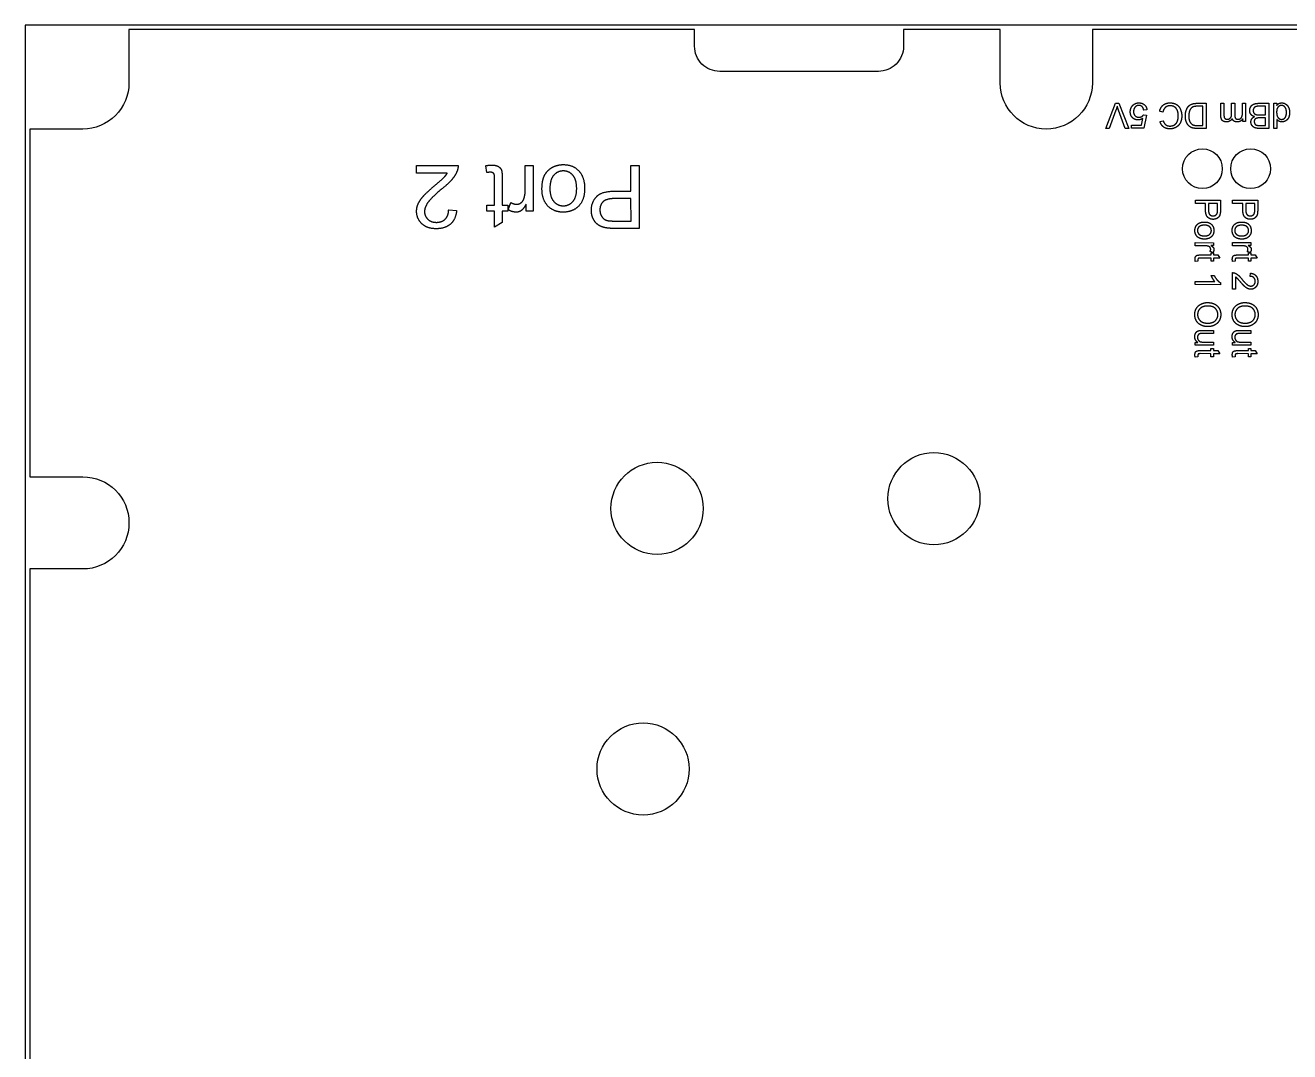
# Model space of a CAD drawing. Header units: millimetres. Extents: x -122 to 0, y -98 to 0.
# Drawn here: x -122 to -61.6, y -49 to 0 of the extents above; entities that cross this region are included whole.
import ezdxf

# ---------------------------------------------------------------- set-up
doc = ezdxf.new("R2010")
doc.units = ezdxf.units.MM
doc.layers.get('0').update_dxf_attribs({"linetype": 'CONTINUOUS'})

msp = doc.modelspace()

# ---------------------------------------------------------------- linework, layer by layer
for p, q in [((-70.411, -4.924), (-69.941, -3.724)), ((-69.924, -4.052), (-70.249, -4.924)), ((-69.941, -3.724), (-69.778, -3.724)), ((-69.485, -4.924), (-69.797, -4.052)), ((-69.778, -3.724), (-69.313, -4.924)), ((-68.443, -4.038), (-68.598, -4.051)), ((-67.682, -4.145), (-67.841, -4.105)), ((-66.049, -3.724), (-65.616, -3.724)), ((-65.774, -3.866), (-66.031, -3.866)), ((-65.774, -4.782), (-65.774, -3.866)), ((-65.616, -3.724), (-65.616, -4.924)), ((-64.912, -4.321), (-64.912, -3.724)), ((-64.912, -3.724), (-64.766, -3.724)), ((-64.766, -3.724), (-64.766, -4.272)), ((-64.398, -4.229), (-64.398, -3.724)), ((-64.398, -3.724), (-64.251, -3.724)), ((-64.251, -3.724), (-64.251, -4.289)), ((-63.882, -4.175), (-63.882, -3.724)), ((-63.882, -3.724), (-63.735, -3.724)), ((-63.735, -3.724), (-63.735, -4.593)), ((-63.086, -3.724), (-62.629, -3.724)), ((-62.787, -3.866), (-63.086, -3.866)), ((-62.787, -4.278), (-62.787, -3.866)), ((-62.629, -3.724), (-62.629, -4.924)), ((-62.385, -4.924), (-62.385, -3.724)), ((-62.385, -3.724), (-62.248, -3.724)), ((-62.248, -3.724), (-62.248, -3.834)), ((-69.182, -4.908), (-69.182, -4.767)), ((-69.182, -4.767), (-68.703, -4.767)), ((-68.703, -4.767), (-68.638, -4.444)), ((-68.607, -4.273), (-68.469, -4.291)), ((-68.469, -4.291), (-68.585, -4.908)), ((-67.821, -4.595), (-67.664, -4.558)), ((-66.026, -4.782), (-65.774, -4.782)), ((-63.866, -4.593), (-63.866, -4.471)), ((-63.735, -4.593), (-63.866, -4.593)), ((-63.065, -4.278), (-62.787, -4.278)), ((-62.787, -4.42), (-63.047, -4.42)), ((-63.027, -4.782), (-62.787, -4.782)), ((-62.787, -4.782), (-62.787, -4.42)), ((-62.238, -4.493), (-62.238, -4.924)), ((-70.249, -4.924), (-70.411, -4.924)), ((-69.313, -4.924), (-69.485, -4.924)), ((-68.585, -4.908), (-69.182, -4.908)), ((-65.616, -4.924), (-66.029, -4.924)), ((-62.629, -4.924), (-63.079, -4.924)), ((-62.238, -4.924), (-62.385, -4.924)), ((-103.319, -7.055), (-103.319, -6.701)), ((-103.319, -6.701), (-101.336, -6.701)), ((-101.848, -7.055), (-103.319, -7.055)), ((-99.961, -7.03), (-100.014, -6.705)), ((-98.125, -7.838), (-98.125, -6.7)), ((-98.125, -6.7), (-97.757, -6.7)), ((-97.757, -6.7), (-97.757, -8.873)), ((-93.079, -7.919), (-93.079, -6.699)), ((-93.079, -6.699), (-92.682, -6.699)), ((-92.682, -6.699), (-92.681, -9.699)), ((-99.59, -8.587), (-99.59, -7.316)), ((-99.224, -7.337), (-99.224, -8.587)), ((-93.079, -8.273), (-93.854, -8.273)), ((-93.848, -7.919), (-93.079, -7.919)), ((-93.078, -9.345), (-93.079, -8.273)), ((-66.132, -8.346), (-64.932, -8.348)), ((-66.132, -8.505), (-66.132, -8.346)), ((-64.932, -8.348), (-64.932, -8.801)), ((-64.354, -8.347), (-63.154, -8.347)), ((-64.354, -8.506), (-64.354, -8.347)), ((-64.354, -8.347), (-63.154, -8.347)), ((-64.354, -8.506), (-64.354, -8.347)), ((-63.154, -8.347), (-63.154, -8.8)), ((-63.154, -8.347), (-63.154, -8.8)), ((-101.784, -8.807), (-101.405, -8.845)), ((-99.96, -8.874), (-99.961, -8.587)), ((-99.961, -8.587), (-99.59, -8.587)), ((-99.59, -8.874), (-99.96, -8.874)), ((-99.59, -9.633), (-99.59, -8.874)), ((-99.224, -8.587), (-98.954, -8.587)), ((-98.954, -8.873), (-99.224, -8.874)), ((-99.224, -8.874), (-99.224, -9.412)), ((-98.954, -8.587), (-98.954, -8.873)), ((-98.937, -8.804), (-98.811, -8.462)), ((-98.088, -8.873), (-98.088, -8.544)), ((-97.757, -8.873), (-98.088, -8.873)), ((-65.644, -8.506), (-66.132, -8.505)), ((-65.645, -8.814), (-65.644, -8.506)), ((-65.503, -8.506), (-65.503, -8.816)), ((-65.074, -8.507), (-65.503, -8.506)), ((-65.074, -8.814), (-65.074, -8.507)), ((-63.866, -8.506), (-64.354, -8.506)), ((-63.866, -8.506), (-64.354, -8.506)), ((-63.866, -8.814), (-63.866, -8.506)), ((-63.866, -8.814), (-63.866, -8.506)), ((-63.724, -8.506), (-63.724, -8.816)), ((-63.296, -8.506), (-63.724, -8.506)), ((-63.724, -8.506), (-63.724, -8.816)), ((-63.296, -8.506), (-63.724, -8.506)), ((-63.296, -8.813), (-63.296, -8.506)), ((-63.296, -8.813), (-63.296, -8.506)), ((-99.224, -9.412), (-99.59, -9.633)), ((-93.846, -9.345), (-93.078, -9.345)), ((-92.681, -9.699), (-93.813, -9.699)), ((-66.135, -10.524), (-66.134, -10.376)), ((-65.68, -10.524), (-66.135, -10.524)), ((-66.134, -10.376), (-65.265, -10.378)), ((-65.294, -10.85), (-65.43, -10.799)), ((-65.265, -10.51), (-65.397, -10.51)), ((-65.38, -10.964), (-65.38, -10.856)), ((-65.38, -10.856), (-65.266, -10.856)), ((-65.266, -10.856), (-65.266, -10.964)), ((-65.265, -10.378), (-65.265, -10.51)), ((-64.354, -10.377), (-63.485, -10.377)), ((-64.354, -10.524), (-64.354, -10.377)), ((-64.354, -10.377), (-63.485, -10.377)), ((-64.354, -10.524), (-64.354, -10.377)), ((-63.899, -10.525), (-64.354, -10.524)), ((-63.899, -10.525), (-64.354, -10.524)), ((-63.513, -10.85), (-63.65, -10.799)), ((-63.513, -10.85), (-63.65, -10.799)), ((-63.485, -10.51), (-63.617, -10.51)), ((-63.485, -10.51), (-63.617, -10.51)), ((-63.6, -10.964), (-63.6, -10.856)), ((-63.6, -10.856), (-63.485, -10.856)), ((-63.6, -10.964), (-63.6, -10.856)), ((-63.6, -10.856), (-63.485, -10.856)), ((-63.485, -10.377), (-63.485, -10.51)), ((-63.485, -10.377), (-63.485, -10.51)), ((-63.485, -10.856), (-63.485, -10.964)), ((-63.485, -10.856), (-63.485, -10.964)), ((-66.004, -11.258), (-66.134, -11.279)), ((-65.381, -11.111), (-65.889, -11.11)), ((-65.881, -10.964), (-65.38, -10.964)), ((-65.381, -11.259), (-65.381, -11.111)), ((-65.266, -11.259), (-65.381, -11.259)), ((-65.266, -10.964), (-65.051, -10.965)), ((-64.962, -11.111), (-65.266, -11.111)), ((-65.266, -11.111), (-65.266, -11.259)), ((-65.051, -10.965), (-64.962, -11.111)), ((-64.223, -11.259), (-64.353, -11.28)), ((-64.223, -11.259), (-64.353, -11.28)), ((-63.6, -11.111), (-64.108, -11.111)), ((-63.6, -11.111), (-64.108, -11.111)), ((-64.1, -10.964), (-63.6, -10.964)), ((-64.1, -10.964), (-63.6, -10.964)), ((-63.6, -11.259), (-63.6, -11.111)), ((-63.6, -11.259), (-63.6, -11.111)), ((-63.485, -11.259), (-63.6, -11.259)), ((-63.485, -11.259), (-63.6, -11.259)), ((-63.485, -10.964), (-63.27, -10.964)), ((-63.485, -10.964), (-63.27, -10.964)), ((-63.181, -11.111), (-63.485, -11.111)), ((-63.485, -11.111), (-63.485, -11.259)), ((-63.181, -11.111), (-63.485, -11.111)), ((-63.485, -11.111), (-63.485, -11.259)), ((-63.27, -10.964), (-63.181, -11.111)), ((-63.27, -10.964), (-63.181, -11.111)), ((-65.375, -11.941), (-65.233, -11.941)), ((-64.355, -12.602), (-64.355, -11.809)), ((-64.355, -12.602), (-64.355, -11.809)), ((-64.213, -12.013), (-64.213, -12.602)), ((-64.213, -12.013), (-64.213, -12.602)), ((-63.512, -11.988), (-63.497, -11.837)), ((-63.512, -11.988), (-63.497, -11.837)), ((-66.137, -12.382), (-66.137, -12.235)), ((-66.137, -12.235), (-65.198, -12.236)), ((-64.932, -12.383), (-66.137, -12.382)), ((-64.932, -12.288), (-64.932, -12.383)), ((-64.213, -12.602), (-64.355, -12.602)), ((-64.213, -12.602), (-64.355, -12.602)), ((-65.809, -14.567), (-65.27, -14.568)), ((-65.271, -14.715), (-65.753, -14.714)), ((-65.27, -14.568), (-65.271, -14.715)), ((-64.025, -14.567), (-63.486, -14.567)), ((-64.025, -14.567), (-63.486, -14.567)), ((-63.486, -14.715), (-63.968, -14.715)), ((-63.486, -14.715), (-63.968, -14.715)), ((-63.486, -14.567), (-63.486, -14.715)), ((-63.486, -14.567), (-63.486, -14.715)), ((-66.141, -15.271), (-66.14, -15.14)), ((-65.271, -15.273), (-66.141, -15.271)), ((-66.14, -15.14), (-66.013, -15.14)), ((-65.386, -15.677), (-65.895, -15.676)), ((-65.886, -15.53), (-65.386, -15.53)), ((-65.737, -15.125), (-65.271, -15.125)), ((-65.387, -15.825), (-65.386, -15.677)), ((-65.386, -15.53), (-65.386, -15.422)), ((-65.386, -15.422), (-65.271, -15.422)), ((-65.271, -15.422), (-65.272, -15.53)), ((-65.272, -15.53), (-65.056, -15.531)), ((-64.968, -15.677), (-65.272, -15.677)), ((-65.272, -15.677), (-65.272, -15.825)), ((-65.271, -15.125), (-65.271, -15.273)), ((-65.056, -15.531), (-64.968, -15.677)), ((-64.355, -15.14), (-64.228, -15.14)), ((-64.355, -15.272), (-64.355, -15.14)), ((-64.355, -15.14), (-64.228, -15.14)), ((-64.355, -15.272), (-64.355, -15.14)), ((-63.486, -15.272), (-64.355, -15.272)), ((-63.486, -15.272), (-64.355, -15.272)), ((-63.601, -15.677), (-64.109, -15.676)), ((-63.601, -15.677), (-64.109, -15.676)), ((-64.101, -15.53), (-63.601, -15.53)), ((-64.101, -15.53), (-63.601, -15.53)), ((-63.952, -15.125), (-63.486, -15.125)), ((-63.952, -15.125), (-63.486, -15.125)), ((-63.601, -15.53), (-63.601, -15.422)), ((-63.601, -15.422), (-63.486, -15.422)), ((-63.601, -15.53), (-63.601, -15.422)), ((-63.601, -15.422), (-63.486, -15.422)), ((-63.601, -15.825), (-63.601, -15.677)), ((-63.601, -15.825), (-63.601, -15.677)), ((-63.486, -15.125), (-63.486, -15.272)), ((-63.486, -15.125), (-63.486, -15.272)), ((-63.486, -15.422), (-63.486, -15.53)), ((-63.486, -15.422), (-63.486, -15.53)), ((-63.486, -15.53), (-63.271, -15.53)), ((-63.486, -15.53), (-63.271, -15.53)), ((-63.182, -15.677), (-63.486, -15.677)), ((-63.486, -15.677), (-63.486, -15.825)), ((-63.182, -15.677), (-63.486, -15.677)), ((-63.486, -15.677), (-63.486, -15.825)), ((-63.271, -15.53), (-63.182, -15.677)), ((-63.271, -15.53), (-63.182, -15.677)), ((-66.009, -15.824), (-66.14, -15.845)), ((-65.272, -15.825), (-65.387, -15.825)), ((-64.224, -15.825), (-64.354, -15.846)), ((-64.224, -15.825), (-64.354, -15.846)), ((-63.486, -15.825), (-63.601, -15.825)), ((-63.486, -15.825), (-63.601, -15.825))]:
    msp.add_line(p, q)
msp.add_lwpolyline([(0, 0), (-122, 0), (-122, -98), (0, -98)], close=True)
msp.add_lwpolyline([(-50.95, -0.2), (-71.05, -0.2), (-71.05, -2.753, -1), (-75.45, -2.753), (-75.45, -0.2), (-80.067, -0.2), (-80.067, -1, -0.414214), (-81.267, -2.2), (-88.844, -2.2, -0.414214), (-90.044, -1), (-90.044, -0.2), (-117.05, -0.2), (-117.05, -2.753, -0.414214), (-119.25, -4.953), (-121.777, -4.953), (-121.777, -21.553), (-119.25, -21.553, -1), (-119.25, -25.953), (-121.777, -25.953), (-121.777, -55.053)], format="xyb")
for centre, radius in [((-65.793, -6.847), 0.95), ((-63.493, -6.847), 0.95), ((-78.615, -22.598), 2.2), ((-91.835, -23.063), 2.2), ((-92.5, -35.503), 2.2)]:
    msp.add_circle(centre, radius)
for points in [[(-69.86, -3.856), (-69.888, -3.954), (-69.924, -4.052)], [(-69.797, -4.052), (-69.834, -3.947), (-69.86, -3.856)], [(-69.238, -4.131), (-69.238, -3.968), (-69.144, -3.849)], [(-69.13, -4.411), (-69.238, -4.302), (-69.238, -4.131)], [(-69.144, -3.849), (-69.028, -3.704), (-68.828, -3.704)], [(-69.008, -3.905), (-69.082, -3.985), (-69.082, -4.118)], [(-69.082, -4.118), (-69.082, -4.244), (-69.011, -4.317)], [(-68.828, -3.825), (-68.935, -3.825), (-69.008, -3.905)], [(-68.828, -3.704), (-68.665, -3.704), (-68.561, -3.795)], [(-68.677, -3.882), (-68.74, -3.825), (-68.828, -3.825)], [(-68.598, -4.051), (-68.615, -3.938), (-68.677, -3.882)], [(-68.561, -3.795), (-68.458, -3.887), (-68.443, -4.038)], [(-67.841, -4.105), (-67.791, -3.909), (-67.662, -3.806)], [(-67.557, -3.916), (-67.65, -3.993), (-67.682, -4.145)], [(-67.662, -3.806), (-67.532, -3.704), (-67.344, -3.704)], [(-67.331, -3.839), (-67.465, -3.839), (-67.557, -3.916)], [(-67.344, -3.704), (-67.15, -3.704), (-67.029, -3.783)], [(-67.127, -3.896), (-67.222, -3.839), (-67.331, -3.839)], [(-66.989, -4.067), (-67.033, -3.952), (-67.127, -3.896)], [(-67.029, -3.783), (-66.907, -3.862), (-66.844, -4.011)], [(-66.944, -4.334), (-66.944, -4.181), (-66.989, -4.067)], [(-66.844, -4.011), (-66.78, -4.161), (-66.78, -4.333)], [(-66.608, -4.331), (-66.608, -4.194), (-66.576, -4.088)], [(-66.576, -4.088), (-66.544, -3.983), (-66.494, -3.914)], [(-66.494, -3.914), (-66.444, -3.844), (-66.385, -3.805)], [(-66.412, -4.102), (-66.444, -4.197), (-66.444, -4.333)], [(-66.324, -3.95), (-66.381, -4.006), (-66.412, -4.102)], [(-66.385, -3.805), (-66.325, -3.765), (-66.241, -3.744)], [(-66.217, -3.888), (-66.284, -3.91), (-66.324, -3.95)], [(-66.241, -3.744), (-66.157, -3.724), (-66.049, -3.724)], [(-66.031, -3.866), (-66.149, -3.866), (-66.217, -3.888)], [(-63.906, -4.357), (-63.882, -4.294), (-63.882, -4.175)], [(-63.535, -4.072), (-63.535, -3.988), (-63.499, -3.915)], [(-63.476, -4.254), (-63.535, -4.177), (-63.535, -4.072)], [(-63.499, -3.915), (-63.464, -3.843), (-63.411, -3.803)], [(-63.411, -3.803), (-63.359, -3.764), (-63.28, -3.744)], [(-63.347, -3.971), (-63.37, -4.015), (-63.37, -4.072)], [(-63.37, -4.072), (-63.37, -4.139), (-63.336, -4.189)], [(-63.286, -3.904), (-63.323, -3.927), (-63.347, -3.971)], [(-63.336, -4.189), (-63.302, -4.238), (-63.241, -4.258)], [(-63.194, -3.871), (-63.249, -3.881), (-63.286, -3.904)], [(-63.28, -3.744), (-63.201, -3.724), (-63.086, -3.724)], [(-63.086, -3.866), (-63.163, -3.866), (-63.194, -3.871)], [(-62.183, -3.905), (-62.25, -3.983), (-62.25, -4.146)], [(-62.25, -4.146), (-62.25, -4.324), (-62.182, -4.408)], [(-62.248, -3.834), (-62.165, -3.704), (-62.005, -3.704)], [(-62.019, -3.826), (-62.115, -3.826), (-62.183, -3.905)], [(-61.853, -3.908), (-61.923, -3.826), (-62.019, -3.826)], [(-62.005, -3.704), (-61.901, -3.704), (-61.814, -3.762)], [(-61.782, -4.158), (-61.782, -3.991), (-61.853, -3.908)], [(-61.848, -4.411), (-61.782, -4.331), (-61.782, -4.158)], [(-61.814, -3.762), (-61.727, -3.819), (-61.679, -3.922)], [(-61.679, -3.922), (-61.631, -4.024), (-61.631, -4.158)], [(-61.631, -4.158), (-61.631, -4.288), (-61.674, -4.394)], [(-68.865, -4.52), (-69.022, -4.52), (-69.13, -4.411)], [(-69.011, -4.317), (-68.941, -4.39), (-68.826, -4.39)], [(-68.638, -4.444), (-68.747, -4.52), (-68.865, -4.52)], [(-68.826, -4.39), (-68.755, -4.39), (-68.697, -4.357)], [(-68.697, -4.357), (-68.64, -4.325), (-68.607, -4.273)], [(-67.65, -4.853), (-67.772, -4.761), (-67.821, -4.595)], [(-67.664, -4.558), (-67.623, -4.689), (-67.543, -4.749)], [(-67.543, -4.749), (-67.464, -4.809), (-67.344, -4.809)], [(-67.344, -4.809), (-67.205, -4.809), (-67.112, -4.742)], [(-67.112, -4.742), (-67.019, -4.676), (-66.982, -4.564)], [(-66.852, -4.66), (-66.924, -4.8), (-67.056, -4.872)], [(-66.982, -4.564), (-66.944, -4.453), (-66.944, -4.334)], [(-66.78, -4.333), (-66.78, -4.52), (-66.852, -4.66)], [(-66.561, -4.616), (-66.608, -4.491), (-66.608, -4.331)], [(-66.419, -4.821), (-66.514, -4.741), (-66.561, -4.616)], [(-66.444, -4.333), (-66.444, -4.521), (-66.382, -4.622)], [(-66.243, -4.907), (-66.346, -4.883), (-66.419, -4.821)], [(-66.382, -4.622), (-66.32, -4.723), (-66.232, -4.758)], [(-66.232, -4.758), (-66.168, -4.782), (-66.026, -4.782)], [(-64.843, -4.541), (-64.912, -4.47), (-64.912, -4.321)], [(-64.644, -4.613), (-64.773, -4.613), (-64.843, -4.541)], [(-64.766, -4.272), (-64.766, -4.36), (-64.752, -4.399)], [(-64.752, -4.399), (-64.737, -4.438), (-64.7, -4.462)], [(-64.7, -4.462), (-64.662, -4.485), (-64.611, -4.485)], [(-64.375, -4.461), (-64.479, -4.613), (-64.644, -4.613)], [(-64.611, -4.485), (-64.52, -4.485), (-64.459, -4.424)], [(-64.459, -4.424), (-64.398, -4.363), (-64.398, -4.229)], [(-64.288, -4.573), (-64.35, -4.533), (-64.375, -4.461)], [(-64.13, -4.613), (-64.226, -4.613), (-64.288, -4.573)], [(-64.251, -4.289), (-64.251, -4.387), (-64.215, -4.436)], [(-64.215, -4.436), (-64.179, -4.485), (-64.097, -4.485)], [(-63.975, -4.574), (-64.043, -4.613), (-64.13, -4.613)], [(-64.097, -4.485), (-64.035, -4.485), (-63.982, -4.453)], [(-63.982, -4.453), (-63.929, -4.42), (-63.906, -4.357)], [(-63.866, -4.471), (-63.907, -4.535), (-63.975, -4.574)], [(-63.477, -4.617), (-63.477, -4.54), (-63.435, -4.472)], [(-63.43, -4.775), (-63.477, -4.7), (-63.477, -4.617)], [(-63.309, -4.362), (-63.418, -4.331), (-63.476, -4.254)], [(-63.435, -4.472), (-63.393, -4.404), (-63.309, -4.362)], [(-63.299, -4.888), (-63.383, -4.851), (-63.43, -4.775)], [(-63.29, -4.493), (-63.32, -4.535), (-63.32, -4.598)], [(-63.32, -4.598), (-63.32, -4.658), (-63.292, -4.703)], [(-63.292, -4.703), (-63.263, -4.749), (-63.21, -4.766)], [(-63.198, -4.434), (-63.259, -4.452), (-63.29, -4.493)], [(-63.241, -4.258), (-63.18, -4.278), (-63.065, -4.278)], [(-63.21, -4.766), (-63.157, -4.782), (-63.027, -4.782)], [(-63.047, -4.42), (-63.153, -4.42), (-63.198, -4.434)], [(-62.138, -4.58), (-62.2, -4.547), (-62.238, -4.493)], [(-62.182, -4.408), (-62.113, -4.491), (-62.012, -4.491)], [(-61.998, -4.613), (-62.077, -4.613), (-62.138, -4.58)], [(-62.012, -4.491), (-61.914, -4.491), (-61.848, -4.411)], [(-61.804, -4.556), (-61.891, -4.613), (-61.998, -4.613)], [(-61.674, -4.394), (-61.718, -4.5), (-61.804, -4.556)], [(-67.347, -4.944), (-67.527, -4.944), (-67.65, -4.853)], [(-67.056, -4.872), (-67.188, -4.944), (-67.347, -4.944)], [(-66.029, -4.924), (-66.169, -4.924), (-66.243, -4.907)], [(-63.079, -4.924), (-63.216, -4.924), (-63.299, -4.888)], [(-102.003, -7.254), (-101.909, -7.155), (-101.848, -7.055)], [(-101.379, -6.957), (-101.455, -7.159), (-101.621, -7.356)], [(-101.336, -6.701), (-101.332, -6.834), (-101.379, -6.957)], [(-100.014, -6.705), (-99.859, -6.672), (-99.736, -6.672)], [(-99.799, -7.016), (-99.861, -7.016), (-99.961, -7.03)], [(-99.673, -7.042), (-99.717, -7.016), (-99.799, -7.016)], [(-99.736, -6.672), (-99.535, -6.672), (-99.425, -6.735)], [(-99.61, -7.114), (-99.629, -7.069), (-99.673, -7.042)], [(-99.59, -7.316), (-99.59, -7.159), (-99.61, -7.114)], [(-99.425, -6.735), (-99.314, -6.799), (-99.269, -6.902)], [(-99.269, -6.902), (-99.224, -7.005), (-99.224, -7.337)], [(-97.329, -7.817), (-97.329, -7.398), (-97.203, -7.157)], [(-97.203, -7.157), (-97.078, -6.917), (-96.837, -6.784)], [(-96.769, -7.162), (-96.951, -7.371), (-96.95, -7.799)], [(-96.837, -6.784), (-96.597, -6.651), (-96.312, -6.651)], [(-96.312, -6.953), (-96.586, -6.953), (-96.769, -7.162)], [(-96.312, -6.651), (-95.856, -6.65), (-95.574, -6.943)], [(-95.854, -7.161), (-96.036, -6.953), (-96.312, -6.953)], [(-95.672, -7.786), (-95.672, -7.369), (-95.854, -7.161)], [(-95.574, -6.943), (-95.293, -7.236), (-95.293, -7.786)], [(-102.996, -8.16), (-102.826, -7.968), (-102.429, -7.632)], [(-102.103, -7.81), (-102.592, -8.211), (-102.764, -8.446)], [(-102.429, -7.632), (-102.097, -7.354), (-102.003, -7.254)], [(-101.621, -7.356), (-101.788, -7.552), (-102.103, -7.81)], [(-98.186, -8.268), (-98.125, -8.071), (-98.125, -7.838)], [(-97.044, -8.629), (-97.329, -8.335), (-97.329, -7.817)], [(-96.95, -7.799), (-96.95, -8.202), (-96.767, -8.409)], [(-95.853, -8.41), (-95.671, -8.204), (-95.672, -7.786)], [(-95.293, -7.786), (-95.293, -8.39), (-95.628, -8.68)], [(-103.241, -8.527), (-103.167, -8.353), (-102.996, -8.16)], [(-102.764, -8.446), (-102.936, -8.68), (-102.936, -8.889)], [(-98.323, -8.469), (-98.227, -8.397), (-98.186, -8.268)], [(-96.767, -8.409), (-96.584, -8.617), (-96.312, -8.617)], [(-96.312, -8.617), (-96.036, -8.617), (-95.853, -8.41)], [(-94.971, -8.832), (-94.971, -8.449), (-94.728, -8.184)], [(-94.728, -8.184), (-94.485, -7.919), (-93.848, -7.919)], [(-94.401, -8.416), (-94.562, -8.559), (-94.562, -8.819)], [(-93.854, -8.273), (-94.239, -8.273), (-94.401, -8.416)], [(-103.315, -8.881), (-103.315, -8.7), (-103.241, -8.527)], [(-103.063, -9.474), (-103.314, -9.235), (-103.315, -8.881)], [(-102.936, -8.889), (-102.936, -9.108), (-102.779, -9.258)], [(-101.945, -9.249), (-101.786, -9.089), (-101.784, -8.807)], [(-101.405, -8.845), (-101.444, -9.269), (-101.698, -9.491)], [(-98.559, -8.922), (-98.745, -8.923), (-98.937, -8.804)], [(-98.811, -8.462), (-98.675, -8.542), (-98.54, -8.542)], [(-98.322, -8.849), (-98.43, -8.922), (-98.559, -8.922)], [(-98.54, -8.542), (-98.42, -8.542), (-98.323, -8.469)], [(-98.088, -8.544), (-98.215, -8.775), (-98.322, -8.849)], [(-96.312, -8.922), (-96.76, -8.922), (-97.044, -8.629)], [(-95.628, -8.68), (-95.909, -8.922), (-96.312, -8.922)], [(-94.88, -9.241), (-94.971, -9.055), (-94.971, -8.832)], [(-94.562, -8.819), (-94.562, -9.008), (-94.467, -9.142)], [(-65.539, -9.166), (-65.645, -9.068), (-65.645, -8.814)], [(-65.503, -8.816), (-65.503, -8.97), (-65.446, -9.035)], [(-65.446, -9.035), (-65.389, -9.1), (-65.285, -9.1)], [(-65.156, -9.062), (-65.102, -9.024), (-65.085, -8.962)], [(-65.085, -8.962), (-65.074, -8.922), (-65.074, -8.814)], [(-64.944, -8.983), (-64.959, -9.072), (-65, -9.131)], [(-64.932, -8.801), (-64.933, -8.92), (-64.944, -8.983)], [(-63.76, -9.166), (-63.866, -9.068), (-63.866, -8.814)], [(-63.76, -9.166), (-63.866, -9.068), (-63.866, -8.814)], [(-63.724, -8.816), (-63.725, -8.97), (-63.667, -9.035)], [(-63.724, -8.816), (-63.725, -8.97), (-63.667, -9.035)], [(-63.667, -9.035), (-63.61, -9.1), (-63.506, -9.1)], [(-63.667, -9.035), (-63.61, -9.1), (-63.506, -9.1)], [(-63.377, -9.062), (-63.323, -9.023), (-63.306, -8.961)], [(-63.377, -9.062), (-63.323, -9.023), (-63.306, -8.961)], [(-63.306, -8.961), (-63.296, -8.921), (-63.296, -8.813)], [(-63.306, -8.961), (-63.296, -8.921), (-63.296, -8.813)], [(-63.165, -8.983), (-63.18, -9.071), (-63.222, -9.131)], [(-63.165, -8.983), (-63.18, -9.071), (-63.222, -9.131)], [(-63.154, -8.8), (-63.154, -8.92), (-63.165, -8.983)], [(-63.154, -8.8), (-63.154, -8.92), (-63.165, -8.983)], [(-102.379, -9.713), (-102.811, -9.713), (-103.063, -9.474)], [(-102.779, -9.258), (-102.623, -9.408), (-102.371, -9.408)], [(-101.698, -9.491), (-101.951, -9.713), (-102.379, -9.713)], [(-102.371, -9.408), (-102.105, -9.408), (-101.945, -9.249)], [(-94.64, -9.53), (-94.789, -9.427), (-94.88, -9.241)], [(-94.269, -9.671), (-94.49, -9.634), (-94.64, -9.53)], [(-94.467, -9.142), (-94.372, -9.276), (-94.216, -9.319)], [(-94.216, -9.319), (-94.116, -9.345), (-93.846, -9.345)], [(-66.153, -9.799), (-66.153, -9.616), (-66.036, -9.504)], [(-66.036, -9.504), (-65.919, -9.391), (-65.699, -9.391)], [(-65.949, -9.615), (-66.032, -9.688), (-66.032, -9.799)], [(-65.699, -9.543), (-65.866, -9.543), (-65.949, -9.615)], [(-65.699, -9.391), (-65.457, -9.392), (-65.341, -9.526)], [(-65.449, -9.616), (-65.532, -9.543), (-65.699, -9.543)], [(-65.28, -9.264), (-65.433, -9.263), (-65.539, -9.166)], [(-65.367, -9.8), (-65.367, -9.689), (-65.449, -9.616)], [(-65.341, -9.526), (-65.245, -9.638), (-65.245, -9.8)], [(-65.285, -9.1), (-65.21, -9.1), (-65.156, -9.062)], [(-65.116, -9.227), (-65.191, -9.264), (-65.28, -9.264)], [(-65, -9.131), (-65.042, -9.191), (-65.116, -9.227)], [(-64.374, -9.799), (-64.374, -9.617), (-64.257, -9.504)], [(-64.374, -9.799), (-64.374, -9.617), (-64.257, -9.504)], [(-64.257, -9.504), (-64.14, -9.392), (-63.919, -9.392)], [(-64.257, -9.504), (-64.14, -9.392), (-63.919, -9.392)], [(-64.17, -9.616), (-64.253, -9.689), (-64.253, -9.799)], [(-64.17, -9.616), (-64.253, -9.689), (-64.253, -9.799)], [(-63.919, -9.543), (-64.086, -9.543), (-64.17, -9.616)], [(-63.919, -9.543), (-64.086, -9.543), (-64.17, -9.616)], [(-63.919, -9.392), (-63.678, -9.392), (-63.562, -9.526)], [(-63.919, -9.392), (-63.678, -9.392), (-63.562, -9.526)], [(-63.67, -9.616), (-63.752, -9.543), (-63.919, -9.543)], [(-63.67, -9.616), (-63.752, -9.543), (-63.919, -9.543)], [(-63.501, -9.263), (-63.654, -9.263), (-63.76, -9.166)], [(-63.501, -9.263), (-63.654, -9.263), (-63.76, -9.166)], [(-63.587, -9.799), (-63.587, -9.689), (-63.67, -9.616)], [(-63.587, -9.799), (-63.587, -9.689), (-63.67, -9.616)], [(-63.562, -9.526), (-63.465, -9.638), (-63.465, -9.799)], [(-63.562, -9.526), (-63.465, -9.638), (-63.465, -9.799)], [(-63.506, -9.1), (-63.431, -9.1), (-63.377, -9.062)], [(-63.506, -9.1), (-63.431, -9.1), (-63.377, -9.062)], [(-63.337, -9.227), (-63.412, -9.263), (-63.501, -9.263)], [(-63.337, -9.227), (-63.412, -9.263), (-63.501, -9.263)], [(-63.222, -9.131), (-63.263, -9.19), (-63.337, -9.227)], [(-63.222, -9.131), (-63.263, -9.19), (-63.337, -9.227)], [(-93.813, -9.699), (-94.112, -9.699), (-94.269, -9.671)], [(-66.1, -10.009), (-66.154, -9.912), (-66.153, -9.799)], [(-65.951, -10.155), (-66.047, -10.105), (-66.1, -10.009)], [(-66.032, -9.799), (-66.032, -9.908), (-65.949, -9.981)], [(-65.687, -10.206), (-65.855, -10.206), (-65.951, -10.155)], [(-65.949, -9.981), (-65.866, -10.054), (-65.694, -10.055)], [(-65.694, -10.055), (-65.533, -10.055), (-65.45, -9.982)], [(-65.363, -10.093), (-65.48, -10.206), (-65.687, -10.206)], [(-65.45, -9.982), (-65.367, -9.908), (-65.367, -9.8)], [(-65.245, -9.8), (-65.245, -9.979), (-65.363, -10.093)], [(-64.321, -10.009), (-64.374, -9.913), (-64.374, -9.799)], [(-64.321, -10.009), (-64.374, -9.913), (-64.374, -9.799)], [(-64.171, -10.156), (-64.267, -10.105), (-64.321, -10.009)], [(-64.171, -10.156), (-64.267, -10.105), (-64.321, -10.009)], [(-64.253, -9.799), (-64.253, -9.909), (-64.169, -9.982)], [(-64.253, -9.799), (-64.253, -9.909), (-64.169, -9.982)], [(-63.907, -10.206), (-64.075, -10.206), (-64.171, -10.156)], [(-63.907, -10.206), (-64.075, -10.206), (-64.171, -10.156)], [(-64.169, -9.982), (-64.086, -10.055), (-63.915, -10.055)], [(-64.169, -9.982), (-64.086, -10.055), (-63.915, -10.055)], [(-63.915, -10.055), (-63.753, -10.055), (-63.67, -9.981)], [(-63.915, -10.055), (-63.753, -10.055), (-63.67, -9.981)], [(-63.583, -10.092), (-63.7, -10.206), (-63.907, -10.206)], [(-63.583, -10.092), (-63.7, -10.206), (-63.907, -10.206)], [(-63.67, -9.981), (-63.587, -9.908), (-63.587, -9.799)], [(-63.67, -9.981), (-63.587, -9.908), (-63.587, -9.799)], [(-63.465, -9.799), (-63.465, -9.979), (-63.583, -10.092)], [(-63.465, -9.799), (-63.465, -9.979), (-63.583, -10.092)], [(-65.508, -10.549), (-65.586, -10.525), (-65.68, -10.524)], [(-65.427, -10.604), (-65.456, -10.566), (-65.508, -10.549)], [(-65.43, -10.799), (-65.398, -10.745), (-65.398, -10.691)], [(-65.398, -10.691), (-65.398, -10.643), (-65.427, -10.604)], [(-65.397, -10.51), (-65.305, -10.561), (-65.275, -10.604)], [(-65.246, -10.698), (-65.246, -10.773), (-65.294, -10.85)], [(-65.275, -10.604), (-65.246, -10.647), (-65.246, -10.698)], [(-63.727, -10.549), (-63.806, -10.525), (-63.899, -10.525)], [(-63.727, -10.549), (-63.806, -10.525), (-63.899, -10.525)], [(-63.647, -10.604), (-63.676, -10.566), (-63.727, -10.549)], [(-63.647, -10.604), (-63.676, -10.566), (-63.727, -10.549)], [(-63.65, -10.799), (-63.618, -10.745), (-63.618, -10.691)], [(-63.65, -10.799), (-63.618, -10.745), (-63.618, -10.691)], [(-63.618, -10.691), (-63.618, -10.642), (-63.647, -10.604)], [(-63.618, -10.691), (-63.618, -10.642), (-63.647, -10.604)], [(-63.617, -10.51), (-63.524, -10.561), (-63.495, -10.604)], [(-63.617, -10.51), (-63.524, -10.561), (-63.495, -10.604)], [(-63.465, -10.698), (-63.465, -10.773), (-63.513, -10.85)], [(-63.465, -10.698), (-63.465, -10.773), (-63.513, -10.85)], [(-63.495, -10.604), (-63.465, -10.647), (-63.465, -10.698)], [(-63.495, -10.604), (-63.465, -10.647), (-63.465, -10.698)], [(-66.147, -11.168), (-66.147, -11.088), (-66.121, -11.044)], [(-66.134, -11.279), (-66.147, -11.217), (-66.147, -11.168)], [(-66.121, -11.044), (-66.096, -10.999), (-66.055, -10.982)], [(-66.055, -10.982), (-66.013, -10.964), (-65.881, -10.964)], [(-65.999, -11.143), (-66.009, -11.161), (-66.009, -11.194)], [(-66.009, -11.194), (-66.009, -11.218), (-66.004, -11.258)], [(-65.97, -11.118), (-65.988, -11.126), (-65.999, -11.143)], [(-65.889, -11.11), (-65.952, -11.11), (-65.97, -11.118)], [(-64.366, -11.169), (-64.366, -11.088), (-64.341, -11.044)], [(-64.366, -11.169), (-64.366, -11.088), (-64.341, -11.044)], [(-64.353, -11.28), (-64.366, -11.218), (-64.366, -11.169)], [(-64.353, -11.28), (-64.366, -11.218), (-64.366, -11.169)], [(-64.341, -11.044), (-64.315, -11), (-64.274, -10.982)], [(-64.341, -11.044), (-64.315, -11), (-64.274, -10.982)], [(-64.274, -10.982), (-64.232, -10.964), (-64.1, -10.964)], [(-64.274, -10.982), (-64.232, -10.964), (-64.1, -10.964)], [(-64.218, -11.144), (-64.228, -11.161), (-64.228, -11.194)], [(-64.218, -11.144), (-64.228, -11.161), (-64.228, -11.194)], [(-64.228, -11.194), (-64.228, -11.219), (-64.223, -11.259)], [(-64.228, -11.194), (-64.228, -11.219), (-64.223, -11.259)], [(-64.189, -11.118), (-64.207, -11.126), (-64.218, -11.144)], [(-64.189, -11.118), (-64.207, -11.126), (-64.218, -11.144)], [(-64.108, -11.111), (-64.171, -11.111), (-64.189, -11.118)], [(-64.108, -11.111), (-64.171, -11.111), (-64.189, -11.118)], [(-65.299, -12.096), (-65.35, -12.01), (-65.375, -11.941)], [(-65.233, -11.941), (-65.175, -12.065), (-65.092, -12.157)], [(-64.355, -11.809), (-64.301, -11.807), (-64.252, -11.826)], [(-64.355, -11.809), (-64.301, -11.807), (-64.252, -11.826)], [(-64.252, -11.826), (-64.171, -11.856), (-64.093, -11.923)], [(-64.252, -11.826), (-64.171, -11.856), (-64.093, -11.923)], [(-64.133, -12.076), (-64.173, -12.038), (-64.213, -12.013)], [(-64.133, -12.076), (-64.173, -12.038), (-64.213, -12.013)], [(-64.093, -11.923), (-64.014, -11.99), (-63.911, -12.116)], [(-64.093, -11.923), (-64.014, -11.99), (-63.911, -12.116)], [(-63.336, -12.053), (-63.399, -11.989), (-63.512, -11.988)], [(-63.336, -12.053), (-63.399, -11.989), (-63.512, -11.988)], [(-63.497, -11.837), (-63.327, -11.852), (-63.239, -11.954)], [(-63.497, -11.837), (-63.327, -11.852), (-63.239, -11.954)], [(-63.272, -12.223), (-63.272, -12.117), (-63.336, -12.053)], [(-63.272, -12.223), (-63.272, -12.117), (-63.336, -12.053)], [(-63.239, -11.954), (-63.15, -12.055), (-63.15, -12.226)], [(-63.239, -11.954), (-63.15, -12.055), (-63.15, -12.226)], [(-65.198, -12.236), (-65.249, -12.183), (-65.299, -12.096)], [(-65.092, -12.157), (-65.01, -12.25), (-64.932, -12.288)], [(-63.982, -12.246), (-64.094, -12.113), (-64.133, -12.076)], [(-63.982, -12.246), (-64.094, -12.113), (-64.133, -12.076)], [(-63.771, -12.473), (-63.848, -12.405), (-63.982, -12.246)], [(-63.771, -12.473), (-63.848, -12.405), (-63.982, -12.246)], [(-63.911, -12.116), (-63.751, -12.311), (-63.657, -12.38)], [(-63.911, -12.116), (-63.751, -12.311), (-63.657, -12.38)], [(-63.625, -12.571), (-63.694, -12.542), (-63.771, -12.473)], [(-63.625, -12.571), (-63.694, -12.542), (-63.771, -12.473)], [(-63.657, -12.38), (-63.563, -12.449), (-63.48, -12.449)], [(-63.657, -12.38), (-63.563, -12.449), (-63.48, -12.449)], [(-63.483, -12.6), (-63.555, -12.6), (-63.625, -12.571)], [(-63.483, -12.6), (-63.555, -12.6), (-63.625, -12.571)], [(-63.246, -12.5), (-63.341, -12.601), (-63.483, -12.6)], [(-63.246, -12.5), (-63.341, -12.601), (-63.483, -12.6)], [(-63.48, -12.449), (-63.392, -12.449), (-63.332, -12.386)], [(-63.48, -12.449), (-63.392, -12.449), (-63.332, -12.386)], [(-63.332, -12.386), (-63.272, -12.324), (-63.272, -12.223)], [(-63.332, -12.386), (-63.272, -12.324), (-63.272, -12.223)], [(-63.15, -12.226), (-63.15, -12.399), (-63.246, -12.5)], [(-63.15, -12.226), (-63.15, -12.399), (-63.246, -12.5)], [(-65.853, -13.306), (-65.712, -13.237), (-65.554, -13.237)], [(-65.554, -13.237), (-65.255, -13.238), (-65.086, -13.398)], [(-64.07, -13.306), (-63.928, -13.237), (-63.77, -13.237)], [(-64.07, -13.306), (-63.928, -13.237), (-63.77, -13.237)], [(-63.77, -13.237), (-63.472, -13.237), (-63.303, -13.398)], [(-63.77, -13.237), (-63.472, -13.237), (-63.303, -13.398)], [(-66.159, -13.81), (-66.159, -13.641), (-66.077, -13.508)], [(-66.085, -14.102), (-66.159, -13.967), (-66.159, -13.81)], [(-66.077, -13.508), (-65.995, -13.374), (-65.853, -13.306)], [(-65.898, -13.517), (-66.023, -13.634), (-66.023, -13.81)], [(-66.023, -13.81), (-66.024, -13.989), (-65.898, -14.105)], [(-65.556, -13.401), (-65.773, -13.401), (-65.898, -13.517)], [(-65.17, -13.523), (-65.285, -13.401), (-65.556, -13.401)], [(-65.054, -13.813), (-65.054, -13.645), (-65.17, -13.523)], [(-65.115, -14.027), (-65.054, -13.932), (-65.054, -13.813)], [(-65.086, -13.398), (-64.917, -13.559), (-64.917, -13.813)], [(-64.917, -13.813), (-64.918, -13.979), (-64.997, -14.112)], [(-64.376, -13.811), (-64.375, -13.642), (-64.294, -13.508)], [(-64.376, -13.811), (-64.375, -13.642), (-64.294, -13.508)], [(-64.302, -14.102), (-64.376, -13.967), (-64.376, -13.811)], [(-64.302, -14.102), (-64.376, -13.967), (-64.376, -13.811)], [(-64.294, -13.508), (-64.212, -13.375), (-64.07, -13.306)], [(-64.294, -13.508), (-64.212, -13.375), (-64.07, -13.306)], [(-64.115, -13.518), (-64.24, -13.634), (-64.24, -13.81)], [(-64.115, -13.518), (-64.24, -13.634), (-64.24, -13.81)], [(-64.24, -13.81), (-64.24, -13.989), (-64.114, -14.105)], [(-64.24, -13.81), (-64.24, -13.989), (-64.114, -14.105)], [(-63.773, -13.401), (-63.99, -13.401), (-64.115, -13.518)], [(-63.773, -13.401), (-63.99, -13.401), (-64.115, -13.518)], [(-63.386, -13.523), (-63.502, -13.401), (-63.773, -13.401)], [(-63.386, -13.523), (-63.502, -13.401), (-63.773, -13.401)], [(-63.27, -13.813), (-63.27, -13.644), (-63.386, -13.523)], [(-63.27, -13.813), (-63.27, -13.644), (-63.386, -13.523)], [(-63.331, -14.027), (-63.27, -13.932), (-63.27, -13.813)], [(-63.331, -14.027), (-63.27, -13.932), (-63.27, -13.813)], [(-63.303, -13.398), (-63.134, -13.558), (-63.134, -13.812)], [(-63.303, -13.398), (-63.134, -13.558), (-63.134, -13.812)], [(-63.134, -13.812), (-63.134, -13.978), (-63.213, -14.112)], [(-63.134, -13.812), (-63.134, -13.978), (-63.213, -14.112)], [(-65.868, -14.311), (-66.012, -14.237), (-66.085, -14.102)], [(-65.898, -14.105), (-65.772, -14.221), (-65.54, -14.221)], [(-65.541, -14.385), (-65.724, -14.385), (-65.868, -14.311)], [(-65.219, -14.315), (-65.361, -14.385), (-65.541, -14.385)], [(-65.54, -14.221), (-65.394, -14.221), (-65.284, -14.172)], [(-65.284, -14.172), (-65.175, -14.123), (-65.115, -14.027)], [(-64.997, -14.112), (-65.077, -14.245), (-65.219, -14.315)], [(-64.083, -14.311), (-64.227, -14.237), (-64.302, -14.102)], [(-64.083, -14.311), (-64.227, -14.237), (-64.302, -14.102)], [(-64.114, -14.105), (-63.988, -14.221), (-63.756, -14.221)], [(-64.114, -14.105), (-63.988, -14.221), (-63.756, -14.221)], [(-63.757, -14.385), (-63.939, -14.385), (-64.083, -14.311)], [(-63.757, -14.385), (-63.939, -14.385), (-64.083, -14.311)], [(-63.435, -14.315), (-63.577, -14.385), (-63.757, -14.385)], [(-63.435, -14.315), (-63.577, -14.385), (-63.757, -14.385)], [(-63.756, -14.221), (-63.609, -14.221), (-63.5, -14.172)], [(-63.756, -14.221), (-63.609, -14.221), (-63.5, -14.172)], [(-63.5, -14.172), (-63.391, -14.122), (-63.331, -14.027)], [(-63.5, -14.172), (-63.391, -14.122), (-63.331, -14.027)], [(-63.213, -14.112), (-63.293, -14.245), (-63.435, -14.315)], [(-63.213, -14.112), (-63.293, -14.245), (-63.435, -14.315)], [(-66.16, -14.864), (-66.16, -14.787), (-66.13, -14.72)], [(-66.013, -15.14), (-66.16, -15.038), (-66.16, -14.864)], [(-66.13, -14.72), (-66.1, -14.653), (-66.056, -14.621)], [(-66.056, -14.621), (-66.011, -14.589), (-65.947, -14.576)], [(-66, -14.782), (-66.033, -14.827), (-66.033, -14.893)], [(-66.033, -14.893), (-66.033, -14.96), (-65.999, -15.018)], [(-65.908, -14.723), (-65.966, -14.737), (-66, -14.782)], [(-65.999, -15.018), (-65.965, -15.076), (-65.907, -15.1)], [(-65.947, -14.576), (-65.903, -14.567), (-65.809, -14.567)], [(-65.753, -14.714), (-65.868, -14.714), (-65.908, -14.723)], [(-64.375, -14.864), (-64.375, -14.787), (-64.345, -14.721)], [(-64.375, -14.864), (-64.375, -14.787), (-64.345, -14.721)], [(-64.228, -15.14), (-64.375, -15.039), (-64.375, -14.864)], [(-64.228, -15.14), (-64.375, -15.039), (-64.375, -14.864)], [(-64.345, -14.721), (-64.316, -14.654), (-64.271, -14.622)], [(-64.345, -14.721), (-64.316, -14.654), (-64.271, -14.622)], [(-64.271, -14.622), (-64.227, -14.589), (-64.162, -14.576)], [(-64.271, -14.622), (-64.227, -14.589), (-64.162, -14.576)], [(-64.215, -14.783), (-64.248, -14.828), (-64.248, -14.894)], [(-64.215, -14.783), (-64.248, -14.828), (-64.248, -14.894)], [(-64.248, -14.894), (-64.248, -14.96), (-64.214, -15.018)], [(-64.248, -14.894), (-64.248, -14.96), (-64.214, -15.018)], [(-64.124, -14.724), (-64.182, -14.738), (-64.215, -14.783)], [(-64.124, -14.724), (-64.182, -14.738), (-64.215, -14.783)], [(-64.214, -15.018), (-64.18, -15.076), (-64.122, -15.101)], [(-64.214, -15.018), (-64.18, -15.076), (-64.122, -15.101)], [(-64.162, -14.576), (-64.119, -14.567), (-64.025, -14.567)], [(-64.162, -14.576), (-64.119, -14.567), (-64.025, -14.567)], [(-63.968, -14.715), (-64.083, -14.715), (-64.124, -14.724)], [(-63.968, -14.715), (-64.083, -14.715), (-64.124, -14.724)], [(-66.153, -15.734), (-66.152, -15.654), (-66.127, -15.61)], [(-66.127, -15.61), (-66.102, -15.565), (-66.06, -15.547)], [(-66.06, -15.547), (-66.019, -15.529), (-65.886, -15.53)], [(-65.976, -15.684), (-65.994, -15.692), (-66.004, -15.709)], [(-65.895, -15.676), (-65.958, -15.676), (-65.976, -15.684)], [(-65.907, -15.1), (-65.848, -15.124), (-65.737, -15.125)], [(-64.367, -15.735), (-64.367, -15.654), (-64.342, -15.61)], [(-64.367, -15.735), (-64.367, -15.654), (-64.342, -15.61)], [(-64.342, -15.61), (-64.316, -15.566), (-64.275, -15.548)], [(-64.342, -15.61), (-64.316, -15.566), (-64.275, -15.548)], [(-64.275, -15.548), (-64.233, -15.53), (-64.101, -15.53)], [(-64.275, -15.548), (-64.233, -15.53), (-64.101, -15.53)], [(-64.19, -15.684), (-64.208, -15.692), (-64.219, -15.71)], [(-64.19, -15.684), (-64.208, -15.692), (-64.219, -15.71)], [(-64.109, -15.676), (-64.172, -15.676), (-64.19, -15.684)], [(-64.109, -15.676), (-64.172, -15.676), (-64.19, -15.684)], [(-64.122, -15.101), (-64.063, -15.125), (-63.952, -15.125)], [(-64.122, -15.101), (-64.063, -15.125), (-63.952, -15.125)], [(-66.14, -15.845), (-66.153, -15.783), (-66.153, -15.734)], [(-66.004, -15.709), (-66.015, -15.727), (-66.015, -15.759)], [(-66.015, -15.759), (-66.015, -15.784), (-66.009, -15.824)], [(-64.354, -15.846), (-64.367, -15.784), (-64.367, -15.735)], [(-64.354, -15.846), (-64.367, -15.784), (-64.367, -15.735)], [(-64.219, -15.71), (-64.229, -15.727), (-64.229, -15.76)], [(-64.219, -15.71), (-64.229, -15.727), (-64.229, -15.76)], [(-64.229, -15.76), (-64.229, -15.785), (-64.224, -15.825)], [(-64.229, -15.76), (-64.229, -15.785), (-64.224, -15.825)]]:
    msp.add_open_spline(points, degree=2)

doc.saveas('drawing.dxf')
